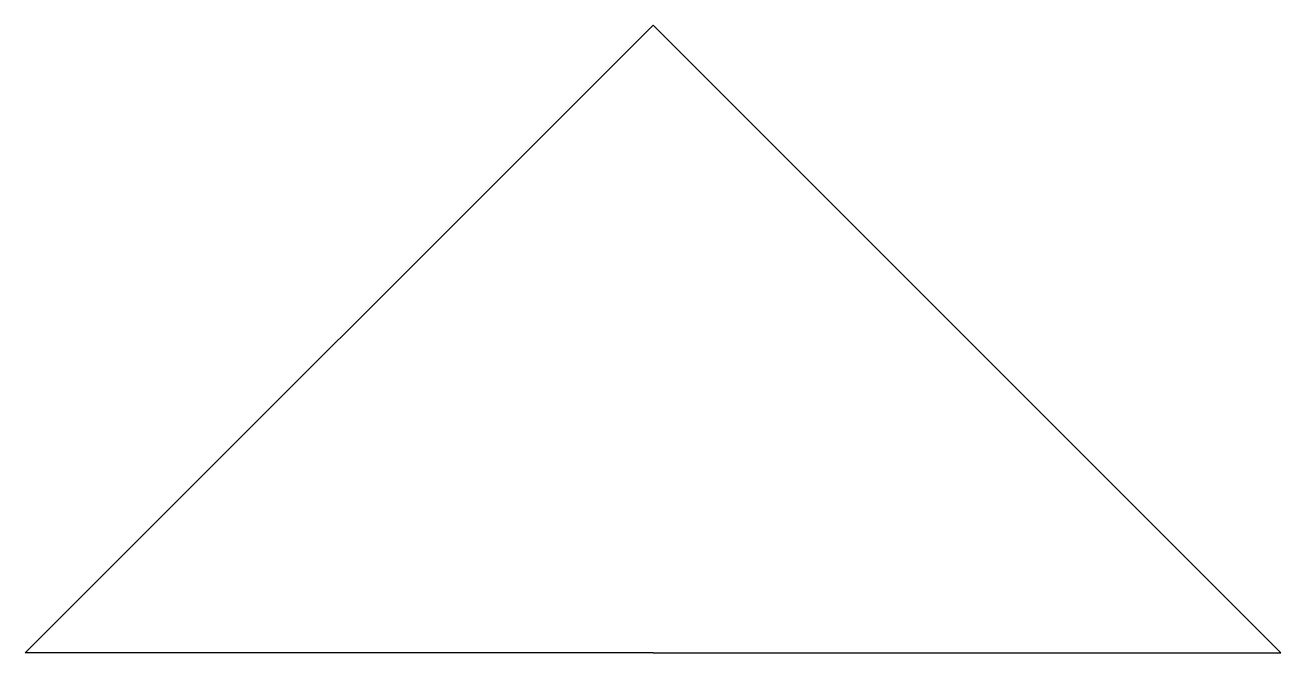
# Model space of a CAD drawing. Extents: x -1 to 1, y 0 to 1.
import ezdxf

# ---------------------------------------------------------------- set-up
doc = ezdxf.new("R2010")
doc.units = 0
doc.layers.add('MODELSKETCH_VISIBLE', color=7, linetype='CONTINUOUS')

msp = doc.modelspace()

# ---------------------------------------------------------------- linework, layer by layer
at = {"layer": 'MODELSKETCH_VISIBLE'}
for p, q in [((-1, 0), (0, 1)), ((1, 0), (0, 1)), ((0, 0), (-1, 0)), ((0, 0), (1, 0))]:
    msp.add_line(p, q, dxfattribs=at)

doc.saveas('drawing.dxf')
